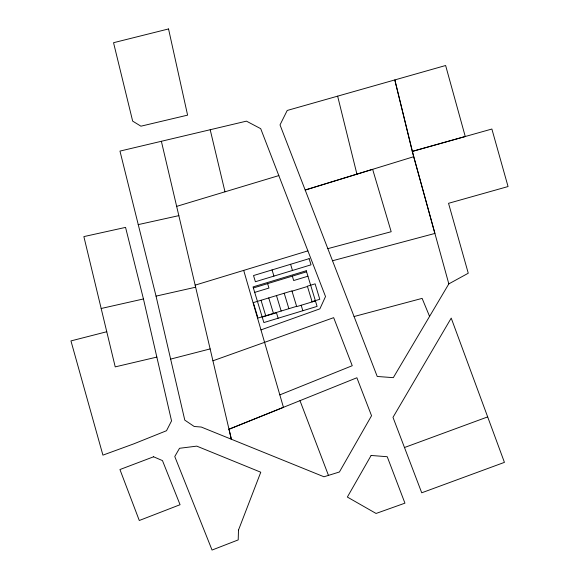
<?xml version="1.0" encoding="UTF-8"?>
<svg xmlns="http://www.w3.org/2000/svg" width="579" height="579" viewBox="0 0 579 579"><rect width="100%" height="100%" fill="white"/><g stroke="black" fill="none" stroke-linecap="round" stroke-linejoin="round"><path stroke-width="0.87" d="M448.826 283.884L393.307 377.66L377.226 376.466L280.019 124.898L287.22 110.459L445.627 65.507L465.263 136.521L412.27 151.409L448.826 283.884L468.266 273.223L448.53 203.309L508.051 186.547L491.875 129.03L412.27 151.409L394.827 79.945L413.717 156.706L434.901 233.438L332.534 260.76M279.831 394.878L352.235 365.711L333.663 317.661L212.913 360.804M161.375 141.305L231.354 439.251L228.994 429.234L356.881 377.761L371.544 415.736L339.41 471.994L323.972 476.778L201.253 427.041L194.218 426.491L184.788 420.13L156.041 296.122L119.969 151.09L246.437 121.149L260.709 128.676L325.521 296.542L319.883 308.846L260.97 329.9M228.994 429.234L283.442 407.341L243.694 270.379M404.482 447.516L487.677 416.902L504.432 462.368L421.729 492.794L392.989 417.35L451.215 318.11L487.677 416.902M413.717 156.706L305.176 190.035L372.644 169.336L391.18 231.723L327.852 248.644M195.152 285.143L307.89 250.873M253.363 287.966L306.581 271.797M254.702 292.381L268.953 288.053L267.614 283.638M307.927 276.212L293.676 280.54L292.33 276.125M292.011 291.172L307.463 286.475M296.622 306.334L257.995 318.066L253.298 302.622L291.925 290.882L296.701 306.617L315.432 300.928M312.067 301.637L319.796 299.292L315.099 283.84L307.377 286.192L312.153 301.927M262.215 317.097L276.465 312.769L278.123 318.233M176.646 206.377L278.825 175.596M354.073 316.532L422.12 298.38L429.575 316.402M170.639 359.096L210.134 348.92M106.76 331.738L70.949 340.915L102.917 455.137L133.763 443.869L166.506 430.725L171.543 420.904L143.447 298.959L125.556 227.395L83.868 236.601L115.221 366.876L156.851 357.091M101.173 308.491L143.447 298.959M156.041 296.122L195.637 287.206M138.186 224.623L178.846 215.641M299.98 400.654L328.459 475.388M290.593 264.285L292.475 270.465M301.181 305.256L302.839 310.72M284.202 293.235L288.892 308.679M272.05 269.923L273.932 276.103M276.473 295.579L281.17 311.032M268.75 297.924L273.44 313.377M261.028 300.269L265.718 315.721M337.637 96.157L356.917 174.141M210.199 129.739L224.992 191.808M238.49 530.089L238.201 539.91L212.044 550.05L174.771 456.527L179.519 448.291L196.766 446.127L260.774 472.218L238.49 530.089M371.125 455.463L347.357 497.057L376.068 513.457L404.938 503.158L387.235 456.722L371.125 455.463M153.587 456.788L119.94 469.54L139.286 520.499L180.069 504.707L162.467 460.594L153.587 456.788M309.135 258.654L253.515 275.553L255.39 281.734L311.01 264.835L309.135 258.654M306.262 270.748L253.045 286.916L263.872 322.561L317.097 306.392L306.262 270.748M168.54 28.95L113.542 42.708L132.663 121.12L140.929 126.186L187.596 115.141L168.54 28.95"/></g></svg>
